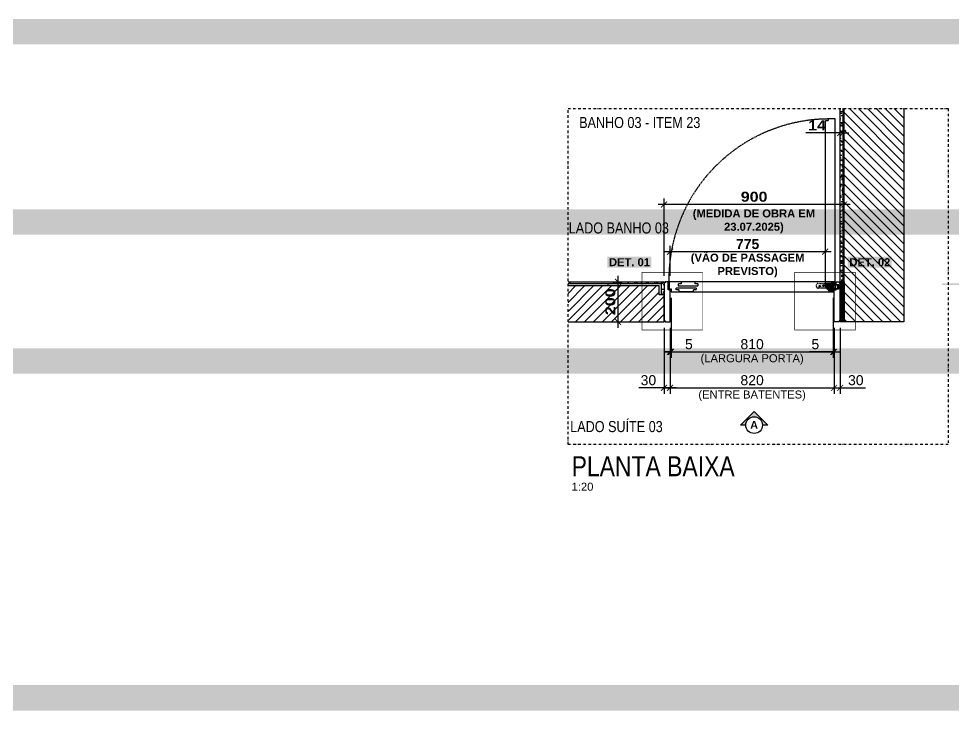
# Model space of a CAD drawing. Header units: millimetres. Extents: x -63251 to 507826, y 5339 to 217512.
# Drawn here: x 63059 to 67729, y 101688 to 105163 of the extents above; entities that cross this region are included whole.
import ezdxf
from ezdxf import colors
from ezdxf.entities.mleader import LeaderData, LeaderLine
from ezdxf.math import Vec2, Vec3

# ---------------------------------------------------------------- set-up
doc = ezdxf.new("R2010")
doc.units = ezdxf.units.MM
doc.header["$PDMODE"] = 3
for name, pattern in [('CONTINU', [0]), ('TRAÇO 1-1', [9.524999999999995, 6.349999999999998, -3.174999999999998]), ('TRAÇO E PONTO 1-1', [25.399999999999995, 12.7, -6.349999999999998, 0, -6.349999999999998])]:
    doc.linetypes.add(name, pattern=pattern)
for name, color, linetype in [('COTAS', 9, 'Continuous'), ('DB 1475.24 - Amanda Rosales e Bruno Haidar - Terreo - Obra$0$ARQ-PISO-01', 8, 'Continuous'), ('DETALHE', 10, 'Continuous'), ('FERRAGEM', 3, 'Continuous'), ('LAYOUT', 4, 'Continuous'), ('MARCENARIA', 4, 'Continuous'), ('MARCENARIA . M', 4, 'Continuous'), ('PAREDE', 94, 'Continuous'), ('PROJEÇÃO', 8, 'Continuous'), ('TEXTO', 105, 'Continuous'), ('TEXTO TRAÇO PONTO', 105, 'TRAÇO E PONTO 1-1')]:
    doc.layers.add(name, color=color, linetype=linetype)
doc.styles.add('1-1', font='arial.ttf', dxfattribs={"height": 0.2})
doc.styles.add('MEDIDA OFICIAL', font='ariblk.ttf')
doc.styles.add('PADRÃO', font='arial.ttf')
doc.styles.add('PADRÃO NEGRITO', font='arialbd.ttf')
doc.styles.add('TITULO', font='swissck.ttf')
doc.dimstyles.new('1-20', dxfattribs={"dimscale": 20, "dimtxt": 2.5, "dimasz": 1.5, "dimexe": 1.5, "dimexo": 1.5, "dimtad": 1, "dimtxsty": 'PADRÃO', "dimblk": 'ARCHTICK', "dimcen": 2.5, "dimdle": 1.5, "dimclrd": 9, "dimclre": 9, "dimclrt": 6, "dimadec": 0, "dimazin": 0, "dimtfac": 1, "dimtmove": 0, "dimatfit": 3, "dimfxl": 1.25, "dimlwd": -1, "dimlwe": -1, "dimarcsym": 0})
doc.dimstyles.new('1-20 VERDE', dxfattribs={"dimscale": 20, "dimtxt": 2.5, "dimasz": 1.5, "dimexe": 1.5, "dimexo": 1.5, "dimtad": 1, "dimtxsty": 'PADRÃO NEGRITO', "dimblk": 'ARCHTICK', "dimcen": 2.5, "dimdle": 1.5, "dimclrd": 9, "dimclre": 9, "dimclrt": 102, "dimadec": 0, "dimazin": 0, "dimtfac": 1, "dimtmove": 0, "dimatfit": 3, "dimfxl": 1.25, "dimlwd": -1, "dimlwe": -1, "dimarcsym": 0})
doc.dimstyles.new('Med. Ofic.1-20', dxfattribs={"dimscale": 20, "dimtxt": 2.5, "dimasz": 1.5, "dimexe": 1.5, "dimexo": 1.5, "dimtad": 1, "dimtxsty": 'MEDIDA OFICIAL', "dimblk": 'ARCHTICK', "dimcen": 2.5, "dimdle": 1.5, "dimclrd": 9, "dimclre": 9, "dimclrt": 10, "dimadec": 0, "dimazin": 0, "dimtfac": 1, "dimtmove": 0, "dimatfit": 3, "dimfxl": 1.25, "dimlwd": -1, "dimlwe": -1, "dimarcsym": 0})

# ---------------------------------------------------------------- blocks, each defined once
blk = doc.blocks.new('_ArchTick')
at = {"color": 0, "linetype": 'ByBlock', "const_width": 0.15}
blk.add_lwpolyline([(-0.5, -0.5), (0.5, 0.5)], dxfattribs=at)
blk = doc.blocks.new('*D968')
at = {"layer": 'COTAS', "color": 9, "ltscale": 0.4, "transparency": 16777216}
for p, q in [((66283.79554929765, 103878.9379098648), (66283.79554929765, 104264.9217421299)), ((67183.79540613435, 103878.9379098648), (67183.79540613435, 104264.9217421299))]:
    blk.add_line(p, q, dxfattribs=at)
at = {"layer": 'COTAS', "color": 9, "linetype": 'Continuous', "ltscale": 0.4, "transparency": 16777216}
blk.add_line((67213.79540613435, 104234.9217421299), (66253.79554929765, 104234.9217421299), dxfattribs=at)
at = {"layer": 'Defpoints', "color": 0, "ltscale": 0.4, "transparency": 16777216}
for p in [(66283.79554929765, 104234.9217421299), (66283.79554929765, 103848.9379098648), (67183.79540613435, 103848.9379098648)]:
    blk.add_point(p, dxfattribs=at)
at = {"layer": 'COTAS', "color": 9, "ltscale": 0.4, "transparency": 16777216, "xscale": 30, "yscale": 30, "zscale": 30, "rotation": 180}
blk.add_blockref('_ArchTick', (66283.79554929765, 104234.9217421299), dxfattribs=at)
at = {"layer": 'COTAS', "color": 9, "ltscale": 0.4, "transparency": 16777216, "xscale": 30, "yscale": 30, "zscale": 30}
blk.add_blockref('_ArchTick', (67183.79540613435, 104234.9217421299), dxfattribs=at)
at = {"layer": 'COTAS', "color": 10, "ltscale": 0.4, "transparency": 16777216, "insert": (66733.79547771599, 104273.2744024301), "char_height": 50, "attachment_point": 5, "style": 'MEDIDA OFICIAL'}
blk.add_mtext('900', dxfattribs=at)
blk = doc.blocks.new('*D969')
at = {"layer": 'COTAS', "color": 9, "ltscale": 0.4, "transparency": 16777216}
for p, q in [((66313.7955314146, 103878.9379098648), (66313.7955314146, 104028.9383737609)), ((67118.7774489477, 103998.9383737609), (66283.7955314146, 103998.9383737609))]:
    blk.add_line(p, q, dxfattribs=at)
at = {"layer": 'Defpoints', "color": 0, "ltscale": 0.4, "transparency": 16777216}
for p in [(66313.7955314146, 103998.9383737609), (67088.7774489477, 103998.9383737609), (66313.7955314146, 103848.9379098648)]:
    blk.add_point(p, dxfattribs=at)
at = {"layer": 'COTAS', "color": 9, "ltscale": 0.4, "transparency": 16777216, "xscale": 30, "yscale": 30, "zscale": 30, "rotation": 180}
blk.add_blockref('_ArchTick', (66313.7955314146, 103998.9383737609), dxfattribs=at)
at = {"layer": 'COTAS', "color": 9, "ltscale": 0.4, "transparency": 16777216, "xscale": 30, "yscale": 30, "zscale": 30}
blk.add_blockref('_ArchTick', (67088.7774489477, 103998.9383737609), dxfattribs=at)
at = {"layer": 'COTAS', "color": 102, "ltscale": 0.4, "transparency": 16777216, "insert": (66701.28649018114, 104036.8647039109), "char_height": 50, "attachment_point": 5, "style": 'PADRÃO NEGRITO'}
blk.add_mtext('775', dxfattribs=at)
blk = doc.blocks.new('*D970')
at = {"layer": 'COTAS', "color": 9, "linetype": 'Continuous', "ltscale": 0.4, "transparency": 16777216}
blk.add_line((66053.79605972205, 103618.937206405), (66053.79605972205, 103878.9378367093), dxfattribs=at)
at = {"layer": 'COTAS', "color": 9, "ltscale": 0.4, "transparency": 16777216}
for p, q in [((66083.79605972164, 103848.9378367093), (66083.79605972205, 103848.9378367093)), ((66083.7960597215, 103648.937206405), (66083.79605972205, 103648.937206405))]:
    blk.add_line(p, q, dxfattribs=at)
at = {"layer": 'Defpoints', "color": 0, "ltscale": 0.4, "transparency": 16777216}
for p in [(66053.79605972164, 103848.9378367093), (66053.79605972205, 103848.9378367093), (66053.7960597215, 103648.937206405)]:
    blk.add_point(p, dxfattribs=at)
at = {"layer": 'COTAS', "color": 9, "ltscale": 0.4, "transparency": 16777216, "xscale": 30, "yscale": 30, "zscale": 30}
for p, rotation in [((66053.79605972205, 103848.9378367093), 90), ((66053.79605972205, 103648.937206405), 270)]:
    blk.add_blockref('_ArchTick', p, dxfattribs=dict(at, rotation=rotation))
at = {"layer": 'COTAS', "color": 10, "ltscale": 0.4, "transparency": 16777216, "insert": (66015.44339942193, 103748.9375215571), "char_height": 50, "attachment_point": 5, "rotation": 90, "style": 'MEDIDA OFICIAL'}
blk.add_mtext('200', dxfattribs=at)
blk = doc.blocks.new('I 02')
at = {"layer": 'TEXTO', "linetype": 'CONTINU'}
h = blk.add_hatch(color=8, dxfattribs=at)
edge = h.paths.add_edge_path()
edge.add_line((-1945.137073687943, 2848.705916436247), (-1951.755593159756, 2855.324435908059))
edge.add_line((-1951.755593159727, 2855.324435908088), (-1951.755593159763, 2852.761916436204))
edge.add_ellipse((-1951.755593159814, 2848.705916436247), major_axis=(2.868025104479564, 2.868025104479564), ratio=0.9999999999968038, start_angle=225.0000000000916, end_angle=405.0000000000916, ccw=False)
edge.add_line((-1951.755593159814, 2844.649916436264), (-1951.755593159814, 2842.08739696447))
edge.add_line((-1951.755593159814, 2842.087396964463), (-1945.137073687965, 2848.705916436276))
for p, q in [((-1951.755593159727, 2855.324435908088), (-1945.137073687856, 2848.705916436217)), ((-1951.755593159727, 2852.761916436199), (-1951.755593159727, 2855.324435908088)), ((-1945.137073687856, 2848.705916436217), (-1951.755593159756, 2842.087396964375)), ((-1951.755593159756, 2842.087396964375), (-1951.755593159727, 2844.649916436264))]:
    blk.add_line(p, q, dxfattribs=at)
blk.add_circle((-1951.755593159727, 2848.705916436217), 4.056, dxfattribs=at)
blk.add_circle((-1951.755593159727, 2848.705916436217), 4.056, dxfattribs=at)
blk = doc.blocks.new('*D945')
at = {"layer": 'COTAS', "color": 9, "linetype": 'Continuous', "ltscale": 0.4, "transparency": 16777216}
for p, q in [((67163.7955314146, 104592.3163453308), (66992.77916033684, 104592.3163453308)), ((67177.79553141462, 104592.3163453308), (67163.7955314146, 104592.3163453308)), ((67177.79553141462, 104592.3163453308), (67207.79553141462, 104592.3163453308))]:
    blk.add_line(p, q, dxfattribs=at)
at = {"layer": 'Defpoints', "color": 0, "ltscale": 0.4, "transparency": 16777216}
for p in [(67163.7955314146, 104592.3163453308), (67163.7955314146, 104592.3163453308), (67177.79553141462, 104592.3163453308)]:
    blk.add_point(p, dxfattribs=at)
at = {"layer": 'COTAS', "color": 9, "ltscale": 0.4, "transparency": 16777216, "xscale": 30, "yscale": 30, "zscale": 30}
blk.add_blockref('_ArchTick', (67163.7955314146, 104592.3163453308), dxfattribs=at)
at = {"layer": 'COTAS', "color": 9, "ltscale": 0.4, "transparency": 16777216, "xscale": 30, "yscale": 30, "zscale": 30, "rotation": 180}
blk.add_blockref('_ArchTick', (67177.79553141462, 104592.3163453308), dxfattribs=at)
at = {"layer": 'COTAS', "color": 10, "ltscale": 0.4, "transparency": 16777216, "insert": (67048.28734587571, 104630.2426754808), "char_height": 50, "attachment_point": 5, "style": 'MEDIDA OFICIAL'}
blk.add_mtext('14', dxfattribs=at)
blk = doc.blocks.new('*D996')
at = {"layer": 'Defpoints', "color": 0, "transparency": 16777216}
for p in [(66318.78824495722, 103798.9169941739), (67128.79258878774, 103798.9380244402), (67128.79258878774, 103498.9370010996)]:
    blk.add_point(p, dxfattribs=at)
at = {"layer": 'PAREDE', "color": 9, "transparency": 16777216}
for p, q in [((66318.78824495722, 103768.9169941739), (66318.78824495722, 103468.9370010996)), ((67128.79258878774, 103768.9380244402), (67128.79258878774, 103468.9370010996)), ((66288.78824495722, 103498.9370010996), (67158.79258878774, 103498.9370010996))]:
    blk.add_line(p, q, dxfattribs=at)
at = {"layer": 'PAREDE', "color": 9, "transparency": 16777216, "xscale": 30, "yscale": 30, "zscale": 30, "rotation": 180}
blk.add_blockref('_ArchTick', (66318.78824495722, 103498.9370010996), dxfattribs=at)
at = {"layer": 'PAREDE', "color": 9, "transparency": 16777216, "xscale": 30, "yscale": 30, "zscale": 30}
blk.add_blockref('_ArchTick', (67128.79258878774, 103498.9370010996), dxfattribs=at)
at = {"layer": 'PAREDE', "color": 6, "transparency": 16777216, "insert": (66723.79041687248, 103536.9656504857), "char_height": 50, "attachment_point": 5, "style": 'PADRÃO'}
blk.add_mtext('810', dxfattribs=at)
blk = doc.blocks.new('*D997')
at = {"layer": 'Defpoints', "color": 0, "transparency": 16777216}
for p in [(67128.79258878774, 103798.9380244402), (67133.79558937594, 103648.9370010996), (67128.79258878774, 103498.9370010996)]:
    blk.add_point(p, dxfattribs=at)
at = {"layer": 'PAREDE', "color": 9, "transparency": 16777216}
for p, q in [((67128.79258878774, 103768.9380244402), (67128.79258878774, 103468.9370010996)), ((67133.79558937594, 103618.9370010996), (67133.79558937594, 103468.9370010996)), ((67128.79258878774, 103498.9370010996), (67010.64115631844, 103498.9370010996)), ((67133.79558937594, 103498.9370010996), (67128.79258878774, 103498.9370010996)), ((67133.79558937594, 103498.9370010996), (67163.79558937594, 103498.9370010996))]:
    blk.add_line(p, q, dxfattribs=at)
at = {"layer": 'PAREDE', "color": 9, "transparency": 16777216, "xscale": 30, "yscale": 30, "zscale": 30}
blk.add_blockref('_ArchTick', (67128.79258878774, 103498.9370010996), dxfattribs=at)
at = {"layer": 'PAREDE', "color": 9, "transparency": 16777216, "xscale": 30, "yscale": 30, "zscale": 30, "rotation": 180}
blk.add_blockref('_ArchTick', (67133.79558937594, 103498.9370010996), dxfattribs=at)
at = {"layer": 'PAREDE', "color": 6, "transparency": 16777216, "insert": (67039.71687255308, 103536.8633312497), "char_height": 50, "attachment_point": 5, "style": 'PADRÃO'}
blk.add_mtext('5', dxfattribs=at)
blk = doc.blocks.new('*D998')
at = {"layer": 'Defpoints', "color": 0, "transparency": 16777216}
for p in [(66318.78824495722, 103798.9169941739), (66313.79677187085, 103648.9370010996), (66318.78824495722, 103498.9370010996)]:
    blk.add_point(p, dxfattribs=at)
at = {"layer": 'PAREDE', "color": 9, "transparency": 16777216}
for p, q in [((66318.78824495722, 103768.9169941739), (66318.78824495722, 103468.9370010996)), ((66313.79677187085, 103618.9370010996), (66313.79677187085, 103468.9370010996)), ((66313.79677187085, 103498.9370010996), (66283.79677187085, 103498.9370010996)), ((66313.79677187085, 103498.9370010996), (66318.78824495722, 103498.9370010996)), ((66318.78824495722, 103498.9370010996), (66436.93967742652, 103498.9370010996))]:
    blk.add_line(p, q, dxfattribs=at)
at = {"layer": 'PAREDE', "color": 9, "transparency": 16777216, "xscale": 30, "yscale": 30, "zscale": 30}
blk.add_blockref('_ArchTick', (66313.79677187085, 103498.9370010996), dxfattribs=at)
at = {"layer": 'PAREDE', "color": 9, "transparency": 16777216, "xscale": 30, "yscale": 30, "zscale": 30, "rotation": 180}
blk.add_blockref('_ArchTick', (66318.78824495722, 103498.9370010996), dxfattribs=at)
at = {"layer": 'PAREDE', "color": 6, "transparency": 16777216, "insert": (66407.86396119188, 103536.8633312497), "char_height": 50, "attachment_point": 5, "style": 'PADRÃO'}
blk.add_mtext('5', dxfattribs=at)
blk = doc.blocks.new('*D999')
at = {"layer": 'Defpoints', "color": 0, "transparency": 16777216}
for p in [(66313.79677187085, 103498.9370010996), (67133.79558937594, 103498.9370010996), (67133.79558937594, 103318.9370010996)]:
    blk.add_point(p, dxfattribs=at)
at = {"layer": 'PAREDE', "color": 9, "transparency": 16777216}
for p, q in [((66313.79677187085, 103468.9370010996), (66313.79677187085, 103288.9370010996)), ((67133.79558937594, 103468.9370010996), (67133.79558937594, 103288.9370010996)), ((66283.79677187085, 103318.9370010996), (67163.79558937594, 103318.9370010996))]:
    blk.add_line(p, q, dxfattribs=at)
at = {"layer": 'PAREDE', "color": 9, "transparency": 16777216, "xscale": 30, "yscale": 30, "zscale": 30, "rotation": 180}
blk.add_blockref('_ArchTick', (66313.79677187085, 103318.9370010996), dxfattribs=at)
at = {"layer": 'PAREDE', "color": 9, "transparency": 16777216, "xscale": 30, "yscale": 30, "zscale": 30}
blk.add_blockref('_ArchTick', (67133.79558937594, 103318.9370010996), dxfattribs=at)
at = {"layer": 'PAREDE', "color": 6, "transparency": 16777216, "insert": (66723.7961806234, 103356.9656504857), "char_height": 50, "attachment_point": 5, "style": 'PADRÃO'}
blk.add_mtext('820', dxfattribs=at)
blk = doc.blocks.new('*D1000')
at = {"layer": 'Defpoints', "color": 0, "transparency": 16777216}
for p in [(67133.79558937594, 103648.9370010996), (67163.79590412688, 103648.9370010996), (67163.79590412688, 103318.9370010996)]:
    blk.add_point(p, dxfattribs=at)
at = {"layer": 'PAREDE', "color": 9, "transparency": 16777216}
for p, q in [((67133.79558937594, 103618.9370010996), (67133.79558937594, 103288.9370010996)), ((67163.79590412688, 103618.9370010996), (67163.79590412688, 103288.9370010996)), ((67103.79558937594, 103318.9370010996), (67163.79590412688, 103318.9370010996)), ((67163.79590412688, 103318.9370010996), (67290.2147308663, 103318.9370010996))]:
    blk.add_line(p, q, dxfattribs=at)
at = {"layer": 'PAREDE', "color": 9, "transparency": 16777216, "xscale": 30, "yscale": 30, "zscale": 30, "rotation": 180}
blk.add_blockref('_ArchTick', (67133.79558937594, 103318.9370010996), dxfattribs=at)
at = {"layer": 'PAREDE', "color": 9, "transparency": 16777216, "xscale": 30, "yscale": 30, "zscale": 30}
blk.add_blockref('_ArchTick', (67163.79590412688, 103318.9370010996), dxfattribs=at)
at = {"layer": 'PAREDE', "color": 6, "transparency": 16777216, "insert": (67242.00531749659, 103356.9827036917), "char_height": 50, "attachment_point": 5, "style": 'PADRÃO'}
blk.add_mtext('30', dxfattribs=at)
blk = doc.blocks.new('*D1001')
at = {"layer": 'Defpoints', "color": 0, "transparency": 16777216}
for p in [(66283.79645711991, 103648.9370010996), (66313.79677187085, 103648.9370010996), (66283.79645711991, 103318.9370010996)]:
    blk.add_point(p, dxfattribs=at)
at = {"layer": 'PAREDE', "color": 9, "transparency": 16777216}
for p, q in [((66283.79645711991, 103618.9370010996), (66283.79645711991, 103288.9370010996)), ((66313.79677187085, 103618.9370010996), (66313.79677187085, 103288.9370010996)), ((66283.79645711991, 103318.9370010996), (66157.37763038049, 103318.9370010996)), ((66343.79677187085, 103318.9370010996), (66283.79645711991, 103318.9370010996))]:
    blk.add_line(p, q, dxfattribs=at)
at = {"layer": 'PAREDE', "color": 9, "transparency": 16777216, "xscale": 30, "yscale": 30, "zscale": 30, "rotation": 180}
blk.add_blockref('_ArchTick', (66283.79645711991, 103318.9370010996), dxfattribs=at)
at = {"layer": 'PAREDE', "color": 9, "transparency": 16777216, "xscale": 30, "yscale": 30, "zscale": 30}
blk.add_blockref('_ArchTick', (66313.79677187085, 103318.9370010996), dxfattribs=at)
at = {"layer": 'PAREDE', "color": 6, "transparency": 16777216, "insert": (66205.5870437502, 103356.9827036917), "char_height": 50, "attachment_point": 5, "style": 'PADRÃO'}
blk.add_mtext('30', dxfattribs=at)

msp = doc.modelspace()

# ---------------------------------------------------------------- hatches: boundary and pattern name
at = {"transparency": 33554636}
h = msp.add_hatch(dxfattribs=at)
h.set_pattern_fill('DOTS', color=254, scale=0.5, angle=-1.272221872585407e-14)
h.set_pattern_definition([(360, (33234.09014186021, 88805.17882217743), (0.3968750000000002, 0.7937499999999998), [0, -0.79375])])
edge = h.paths.add_edge_path()
edge.add_arc((67062.29881031337, 103825.9168234169), 4.000306503922528, -360, 0)
h = msp.add_hatch(dxfattribs=at)
h.set_pattern_fill('DOTS', color=254, scale=0.5, angle=-1.272221872585407e-14)
h.set_pattern_definition([(360, (33252.09061333714, 88808.18062542207), (0.3968750000000002, 0.7937499999999998), [0, -0.79375])])
edge = h.paths.add_edge_path()
edge.add_arc((67080.2992817903, 103828.9186266615), 3.999412936503824, -360, 0)
h = msp.add_hatch(dxfattribs=at)
h.set_pattern_fill('DOTS', color=254, scale=0.5, angle=-1.272221872585407e-14)
h.set_pattern_definition([(360, (33269.09060834537, 88811.18356423106), (0.3968750000000002, 0.7937499999999998), [0, -0.79375])])
edge = h.paths.add_edge_path()
edge.add_arc((67097.29927679853, 103831.9215654705), 3.997447665273352, -360, 0)
h = msp.add_hatch(dxfattribs=at)
h.set_pattern_fill('DOTS', color=254, scale=0.5, angle=-1.272221872585407e-14)
h.set_pattern_definition([(360, (33302.08702252761, 88819.68145778376), (0.3968750000000002, 0.7937499999999998), [0, -0.79375])])
edge = h.paths.add_edge_path()
edge.add_arc((67130.29569098065, 103840.4194590233), 3.500000067462679, -360, 0)
at = {"layer": 'DB 1475.24 - Amanda Rosales e Bruno Haidar - Terreo - Obra$0$ARQ-PISO-01'}
h = msp.add_hatch(dxfattribs=at)
h.set_pattern_fill('ANSI31', color=256, scale=10, angle=450)
h.set_pattern_definition([(135, (179755.5488355719, 48025.41314179808), (-22.45064030267289, -22.45064030267288), [])])
h.paths.add_polyline_path([(67183.79540613435, 104713.936535133), (67183.79540613435, 103648.9370010996), (67481.79540613435, 103648.9370010996), (67481.79540613435, 104713.936535133)])
h = msp.add_hatch(dxfattribs=at)
h.set_pattern_fill('ANSI31', color=256, scale=10, angle=360)
h.set_pattern_definition([(45, (11580.27133267606, -8624.816223032438), (-22.45064030267288, 22.45064030267289), [])])
h.paths.add_polyline_path([(65803.79605972156, 103828.937206405), (66258.79605972156, 103828.937206405), (66258.79605972156, 103783.937206405), (66283.79553729712, 103783.9372082875), (66283.79553729712, 103648.9372082875), (65803.79605972156, 103648.937206405)])
at = {"layer": 'MARCENARIA . M'}
h = msp.add_hatch(dxfattribs=at)
h.set_pattern_fill('AR-SAND', color=10, scale=0.5)
h.set_pattern_definition([(37.50000000000001, (1396.412054178305, -8197.293454715109), (-0.8000156479920228, 24.47066186646712), [0, -19.304, 0, -21.59, 0, -20.6375]), (7.499999999999999, (1396.412054178305, -8197.293454715109), (22.47616415690013, 35.84125502841771), [0, -10.414, 0, -17.399, 0, -6.6675]), (327.5, (1380.791054178306, -8197.293454715109), (39.5496185120729, 0.0718592339272881), [0, -6.35, 0, -22.86, 0, -29.845]), (317.5, (1380.791054178306, -8197.293454715109), (38.17782262361486, 11.14646616286081), [0, -3.175, 0, -14.986, 0, -17.145])])
h.paths.add_polyline_path([(67176.79553141455, 104713.936535133), (67163.7955314146, 104713.936535133), (67163.7955314146, 103848.9379098648), (67176.79553141462, 103848.9379098648)])
h = msp.add_hatch(dxfattribs=at)
h.set_pattern_fill('AR-SAND', color=10, scale=0.5)
h.set_pattern_definition([(37.50000000000001, (511.4119806197996, -8197.293223987741), (-0.8000156479920228, 24.47066186646712), [0, -19.304, 0, -21.59, 0, -20.6375]), (7.499999999999999, (511.4119806197996, -8197.293223987741), (22.47616415690013, 35.84125502841771), [0, -10.414, 0, -17.399, 0, -6.6675]), (327.5, (495.7909806198004, -8197.293223987741), (39.5496185120729, 0.0718592339272881), [0, -6.35, 0, -22.86, 0, -29.845]), (317.5, (495.7909806198004, -8197.293223987741), (38.17782262361486, 11.14646616286081), [0, -3.175, 0, -14.986, 0, -17.145])])
h.paths.add_polyline_path([(66283.79545785609, 103848.9378367092), (65803.79605972156, 103848.9378367092), (65803.79605972156, 103838.9375215571), (66271.29545785609, 103838.9375215571)])
h = msp.add_hatch(dxfattribs=at)
h.set_pattern_fill('AR-SAND', color=10, scale=0.5)
h.set_pattern_definition([(37.50000000000001, (491.4119806197996, -8197.293223987741), (-0.8000156479920228, 24.47066186646712), [0, -19.304, 0, -21.59, 0, -20.6375]), (7.499999999999999, (491.4119806197996, -8197.293223987741), (22.47616415690013, 35.84125502841771), [0, -10.414, 0, -17.399, 0, -6.6675]), (327.5, (475.7909806198004, -8197.293223987741), (39.5496185120729, 0.0718592339272881), [0, -6.35, 0, -22.86, 0, -29.845]), (317.5, (475.7909806198004, -8197.293223987741), (38.17782262361486, 11.14646616286081), [0, -3.175, 0, -14.986, 0, -17.145])])
h.paths.add_polyline_path([(66283.79545785609, 103848.9378367092), (66271.29545785609, 103838.9375215571), (66271.29545785609, 103783.9371039453), (66283.79545785609, 103783.9373446991)])
h = msp.add_hatch(dxfattribs=at)
h.set_pattern_fill('DOTS', color=10, scale=3.672565768351333, angle=25.49929663182284)
h.set_pattern_definition([(25.49929663182278, (47183.59827648167, 74603.5993448172), (0.1212405336417206, 6.517232075361185), [0, -5.830198157257722])])
h.paths.add_polyline_path([(67128.80007953805, 103798.9170502638), (67130.31596818884, 103840.419510383), (67088.81361665801, 103841.9383690874, 0.4142345229652519)])
h = msp.add_hatch(dxfattribs=at)
h.set_pattern_fill('ANSI37', color=8, scale=1.5)
h.set_pattern_definition([(45, (483.9090947524965, -8197.293223987741), (-3.367596045400933, 3.367596045400933), []), (135, (483.9090947524965, -8197.293223987741), (-3.367596045400933, -3.367596045400932), [])])
h.paths.add_polyline_path([(67163.79340380059, 103648.9370010996), (67183.79540613435, 103648.9370010996), (67183.79540613435, 103848.9380252285), (67163.79340380059, 103848.9377945011)])

# ---------------------------------------------------------------- linework, layer by layer
at = {"layer": 'DETALHE', "linetype": 'TRAÇO 1-1', "ltscale": 0.4, "const_width": 3}
for points in [[(66475.8310599046, 103608.3967256729), (66475.8310599046, 103896.1435181203), (66173.60331981588, 103896.1435181201), (66173.60331981588, 103608.3967256727)], [(67239.14031330944, 103608.3967256729), (67239.14031330944, 103896.1435181203), (66936.91257322073, 103896.1435181201), (66936.91257322073, 103608.3967256727)]]:
    msp.add_lwpolyline(points, close=True, dxfattribs=at)
at = {"layer": 'FERRAGEM', "color": 102, "linetype": 'TRAÇO 1-1', "ltscale": 0.1}
for points in [[(67121.7955989165, 103845.9194761408), (67138.79559460588, 103845.9194761408), (67138.79559460588, 103816.9194718302), (67053.79559460588, 103816.9194718302, -0.414213562373095), (67045.79559460588, 103824.9194718302), (67045.79559460588, 103832.9194718302, -0.4142135623730969), (67053.79559460588, 103840.9194718302), (67116.79559460588, 103840.9194718302, -0.4142135623731218)], [(67130.29570262405, 103815.4194762108), (67150.79570262405, 103815.4194762108), (67150.79570262405, 103832.4194762108), (67138.79570262405, 103832.4194762108), (67138.79570262405, 103840.4194762108, 0.9999999999999999), (67121.79570262405, 103840.4194762108), (67121.79570262405, 103823.9194762108, 0.414213562373095)]]:
    msp.add_lwpolyline(points, format="xyb", close=True, dxfattribs=at)
msp.add_lwpolyline([(67150.79570262405, 103813.9194762108), (67157.79570262405, 103813.9194762108), (67157.79570262405, 103833.9194762108), (67150.79570262405, 103833.9194762108)], close=True, dxfattribs=at)
for centre, radius in [((67062.29823100465, 103825.9174030091), 3.999726869755961), ((67062.29911701058, 103825.917201843), 2.250368289408312), ((67080.29851956703, 103828.9183128216), 3.999726869754398), ((67080.29940556959, 103828.9182094836), 2.250368289408312), ((67097.29959075784, 103831.9192862537), 3.999726869757812), ((67097.30052224747, 103831.91806136), 2.249533313915948), ((67130.29569104817, 103840.4194590233), 3.5), ((67130.29569104817, 103840.4194590233), 2.5), ((67130.29569104817, 103840.4194590233), 1.5)]:
    msp.add_circle(centre, radius, dxfattribs=at)
at = {"layer": 'LAYOUT', "color": 10, "linetype": 'TRAÇO 1-1', "ltscale": 0.5}
for points in [[(67057.09893460784, 103825.9174409715), (67067.49905198967, 103825.9177970703)], [(67062.29929511016, 103820.7156757288), (67062.298938978, 103831.116771393)], [(67075.09922316685, 103828.9184486121), (67085.49934054867, 103828.9188047109)], [(67080.29897081622, 103823.7171005305), (67080.29861468406, 103834.1181961947)], [(67092.09970741699, 103831.9184437374), (67102.50178136307, 103831.9187999032)], [(67097.29945503283, 103826.2030023077), (67097.29909890066, 103836.6040979717)], [(67125.07716203164, 103840.4192803414), (67135.47727941346, 103840.4196364402)], [(67125.93812616557, 103840.4193098207), (67134.64972858169, 103840.4196081049)], [(67130.27690968101, 103835.2179322598), (67130.27655354884, 103845.619027924)]]:
    msp.add_lwpolyline(points, dxfattribs=at)
at = {"layer": 'MARCENARIA'}
for points in [[(66283.7955314146, 103843.9379098648), (66283.7955314146, 103653.9371283405), (66288.79553141494, 103653.9371283405), (66288.79553141494, 103648.9371727988), (66313.7955314146, 103648.9371727988), (66313.79727859094, 103808.9374964654), (66303.79727859094, 103808.9374964654), (66303.7955314146, 103848.9379098648), (66288.79553141494, 103848.9379098648), (66288.79553141494, 103843.9379098648), (66283.7955314146, 103843.9379098648)], [(66308.79699812518, 103848.9379098648), (66308.79797034521, 103813.9374964846), (66318.79685547891, 103813.9377742275), (66318.79727213277, 103798.9380244402), (67128.77674945802, 103798.9373909387), (67128.77674945802, 103813.9377742275), (67138.77751325635, 103813.9377742275), (67138.77751325635, 103848.9376294116), (66308.79699812518, 103848.9379098648)], [(67163.7955314146, 103843.938081564), (67163.7955314146, 103653.9370808086), (67158.7955314146, 103653.9370808086), (67158.79550075365, 103648.9370808088), (67133.79432950591, 103648.9371727988), (67133.79462998305, 103808.9374964654), (67143.79510948263, 103808.9374964654), (67143.79510948258, 103813.9194762108), (67157.79570262402, 103813.9194762108), (67157.79570262405, 103833.9194762108), (67143.79553141462, 103833.9194762108), (67143.79672885462, 103848.9380815639), (67158.7955314146, 103848.938081564), (67158.7955314146, 103843.938081564), (67163.7955314146, 103843.938081564)]]:
    msp.add_lwpolyline(points, dxfattribs=at)
at = {"layer": 'MARCENARIA . M', "color": 10}
msp.add_lwpolyline([(67128.79995019033, 103798.9135089409), (67130.31596818884, 103840.419510383), (67088.81361665801, 103841.9383690874, 0.414245366096158), (67128.80161596328, 103798.9169941738)], format="xyb", dxfattribs=at)
at = {"layer": 'PAREDE', "color": 10, "linetype": 'ByBlock'}
for points in [[(67177.79553141455, 104713.936535133), (67177.79553141462, 103848.9379098648), (67163.7955314146, 103848.9379098648), (67163.7955314146, 104713.936535133)], [(65803.79605972156, 103848.9378367092), (66283.79545785609, 103848.9378367092), (66271.29545785609, 103838.9375215571), (65803.79605972156, 103838.9375215571)]]:
    msp.add_lwpolyline(points, dxfattribs=at)
at = {"layer": 'PAREDE'}
for points in [[(67481.79540613435, 104713.936535133), (67481.79540613435, 103648.9370010996), (67183.79540613435, 103648.9370010996), (67183.79540613435, 104713.936535133)], [(65803.79605972156, 103648.937206405), (66283.79605972156, 103648.937206405), (66283.79605972156, 103783.937206405), (66258.79605972156, 103783.937206405), (66258.79605972156, 103828.937206405), (65803.79605972156, 103828.937206405)]]:
    msp.add_lwpolyline(points, dxfattribs=at)
at = {"layer": 'PAREDE', "color": 10, "linetype": 'ByBlock'}
msp.add_lwpolyline([(66271.29545785609, 103838.9375215571), (66283.79545785609, 103848.9378367092), (66283.79545785609, 103783.9373446991), (66271.29545785609, 103783.9373446991)], close=True, dxfattribs=at)
at = {"layer": 'PAREDE', "color": 8, "linetype": 'ByBlock'}
msp.add_lwpolyline([(67163.79340380059, 103848.9379098648), (67183.79540613435, 103848.9379098648), (67183.79540613435, 103648.9370010996), (67163.79340380059, 103648.9370010996)], close=True, dxfattribs=at)
at = {"layer": 'PROJEÇÃO', "color": 21, "linetype": 'TRAÇO 1-1', "ltscale": 0.5}
msp.add_lwpolyline([(67138.8136185725, 104661.9181519462), (67103.81320519287, 104661.9171576578), (67103.81348924024, 104651.9182725243), (67088.81373945324, 104651.9178464128), (67088.81361665801, 103841.9383690874), (67103.81399994678, 103841.9383785454), (67103.81400625243, 103831.937614747), (67138.8138614365, 103831.937636815), (67138.8136185725, 104661.9181519462)], dxfattribs=at)
for points in [[(66438.69205274552, 103848.9379098648), (66368.69205274552, 103848.9379098648), (66368.69205274552, 103838.9379098648), (66353.69205274552, 103838.9379098648), (66353.69205274552, 103828.9379098648), (66453.69205274552, 103828.9379098648), (66453.69205274552, 103838.9379098648), (66438.69205274552, 103838.9379098648)], [(66428.69205274552, 103798.9379098648), (66358.69205274552, 103798.9379098648), (66358.69205274552, 103808.9379098648), (66343.69205274552, 103808.9379098648), (66343.69205274552, 103818.9379098648), (66443.69205274552, 103818.9379098648), (66443.69205274552, 103808.9379098648), (66428.69205274552, 103808.9379098648)]]:
    msp.add_lwpolyline(points, close=True, dxfattribs=at)
msp.add_arc((67108.84204261072, 103861.011872165), 800.9530076412809, 89.72118981734224, 182.7273511368932, dxfattribs=at)

# ---------------------------------------------------------------- block references
at = {"layer": 'TEXTO', "xscale": 10.3125, "yscale": 10.3125, "zscale": 10.3125, "rotation": 89.99999999999999}
msp.add_blockref('I 02', (96111.07574641466, 123260.3639592702), dxfattribs=at)

# ---------------------------------------------------------------- texts
at = {"layer": 'COTAS', "color": 6, "char_height": 40, "attachment_point": 2, "style": 'PADRÃO'}
for s, insert, width in [('{\\fArial|b1|i0|c0|p34;\\C10;(MEDIDA DE OBRA EM 23.07.2025)}', (66732.79607242403, 104210.3017018718), 776.2821940129415), ('(LARGURA PORTA)', (66723.7961806234, 103486.845131527), 1347.999999996608), ('(ENTRE BATENTES)', (66723.7961806234, 103305.7694539914), 1347.999999996608)]:
    msp.add_mtext(s, dxfattribs=dict(at, insert=insert, width=width))
at = {"layer": 'COTAS', "color": 102, "insert": (66701.28649018114, 103989.2983041077), "char_height": 40, "width": 614.8021428304401, "attachment_point": 2, "style": 'PADRÃO NEGRITO'}
msp.add_mtext('(VÃO DE PASSAGEM PREVISTO)', dxfattribs=at)
at = {"layer": 'DETALHE', "color": 105, "char_height": 40, "width": 203.4144438362202, "attachment_point": 1, "style": 'PADRÃO', "bg_fill": 1, "box_fill_scale": 1.2, "bg_fill_color": 50, "bg_fill_transparency": 0}
for s, insert in [('{\\fArial|b1|i0|c0|p34;DET. 01}', (66008.58011798764, 103966.6137992252)), ('{\\fArial|b1|i0|c0|p34;DET. 02}', (67209.71663114981, 103966.6137992252))]:
    msp.add_mtext(s, dxfattribs=dict(at, insert=insert))
at = {"layer": 'TEXTO', "color": 1, "attachment_point": 7, "style": 'TITULO'}
for s, insert, char_height, width in [('\\pxqc;BANHO 03 - ITEM 23', (65814.6525193826, 104616.0509619536), 55, 695.1615781581568), ('\\pxqc;LADO BANHO 03', (65710.08957943006, 104089.423732656), 55, 695.1615781581568), ('\\pxqc;LADO SUÍTE 03', (65698.38483576162, 103097.2888344599), 55, 695.1615781581568), ('PLANTA BAIXA', (65821.88123927254, 102877.2469620521), 100, 2912.740309888315)]:
    msp.add_mtext(s, dxfattribs=dict(at, insert=insert, char_height=char_height, width=width))
at = {"layer": 'TEXTO', "color": 1, "linetype": 'Continuous', "insert": (66733.80242338048, 103133.9114816607), "char_height": 39.16799999999999, "width": 105.6112522431806, "attachment_point": 5, "style": 'PADRÃO'}
msp.add_mtext('{\\fArial|b1|i0|c0|p34;A}', dxfattribs=at)
at = {"layer": 'TEXTO', "insert": (65821.88123927254, 102845.2469620521), "char_height": 40, "width": 479.9999999997527, "attachment_point": 1, "style": 'PADRÃO'}
msp.add_mtext('1:20', dxfattribs=at)

# ---------------------------------------------------------------- dimensions: what is measured, and where the dimension line sits
at = {"layer": 'COTAS', "color": 7, "ltscale": 0.4, "true_color": 0xededed}
dim = msp.add_linear_dim(base=(67163.7955314146, 104592.3163453308), p1=(67177.79553141462, 104592.3163453308), p2=(67163.7955314146, 104592.3163453308), dimstyle='Med. Ofic.1-20', dxfattribs=at)
dim.commit()
dim.dimension.update_dxf_attribs({"geometry": '*D945', "text_midpoint": (67048.28734587571, 104630.2426754808)})
for base, p1, p2, angle, picture, middle in [((66283.79554929765, 104234.9217421299), (67183.79540613435, 103848.9379098648), (66283.79554929765, 103848.9379098648), 180, '*D968', (66733.79547771599, 104273.2744024301)), ((66053.79605972205, 103848.9378367093), (66053.79605972147, 103648.937206405), (66053.79605972162, 103848.9378367092), 90, '*D970', (66015.44339942193, 103748.9375215571))]:
    dim = msp.add_linear_dim(base=base, p1=p1, p2=p2, angle=angle, dimstyle='Med. Ofic.1-20', dxfattribs=at)
    dim.commit()
    dim.dimension.update_dxf_attribs({"geometry": picture, "text_midpoint": middle})
at = {"layer": 'COTAS', "ltscale": 0.4}
dim = msp.add_linear_dim(base=(66313.7955314146, 103998.9383737609), p1=(67088.7774489477, 103998.9383737609), p2=(66313.7955314146, 103848.9379098648), angle=180, dimstyle='1-20 VERDE', override={"dimdec": 0}, dxfattribs=at)
dim.commit()
dim.dimension.update_dxf_attribs({"geometry": '*D969', "text_midpoint": (66701.28649018114, 104036.8647039109)})
at = {"layer": 'PAREDE', "color": 6}
for base, p1, p2, picture, middle in [((66318.78824495722, 103498.9370010996), (66313.79677187085, 103648.9370010996), (66318.78824495722, 103798.9169941739), '*D998', (66407.86396119188, 103536.8633312497)), ((67128.79258878774, 103498.9370010996), (66318.78824495722, 103798.9169941739), (67128.79258878774, 103798.9380244402), '*D996', (66723.79041687248, 103536.9656504857)), ((67128.79258878774, 103498.9370010996), (67133.79558937594, 103648.9370010996), (67128.79258878774, 103798.9380244402), '*D997', (67039.71687255308, 103536.8633312497))]:
    dim = msp.add_linear_dim(base=base, p1=p1, p2=p2, dimstyle='1-20', override={"dimdec": 0}, dxfattribs=at)
    dim.commit()
    dim.dimension.update_dxf_attribs({"geometry": picture, "text_midpoint": middle})
dim = msp.add_linear_dim(base=(66283.79645711991, 103318.9370010996), p1=(66313.79677187085, 103648.9370010996), p2=(66283.79645711991, 103648.9370010996), angle=180, dimstyle='1-20', dxfattribs=at)
dim.commit()
dim.dimension.update_dxf_attribs({"geometry": '*D1001', "text_midpoint": (66205.5870437502, 103356.9827036917)})
for base, p1, p2, picture, middle in [((67163.79590412688, 103318.9370010996), (67133.79558937594, 103648.9370010996), (67163.79590412688, 103648.9370010996), '*D1000', (67242.00531749659, 103356.9827036917)), ((67133.79558937594, 103318.9370010996), (66313.79677187085, 103498.9370010996), (67133.79558937594, 103498.9370010996), '*D999', (66723.7961806234, 103356.9656504857))]:
    dim = msp.add_linear_dim(base=base, p1=p1, p2=p2, dimstyle='1-20', dxfattribs=at)
    dim.commit()
    dim.dimension.update_dxf_attribs({"geometry": picture, "text_midpoint": middle})

# ---------------------------------------------------------------- leaders
at = {"layer": 'COTAS'}
ml = msp.add_multileader_mtext('Standard', dxfattribs=at)
ml.set_content('{\\fArial|b1|i0|c0|p34;\\C10;ATENÇÃO PARKET!\\P}PAINÉIS RIPADOS EM {\\fArial|b1|i0|c0|p34;CABREUVA BRANCA PREMIUM 18*5+5*900 À 2200mm}', color=105, style='1-1')
ml.set_leader_properties(color=256, linetype='ByLayer', lineweight=-1)
ml.build(insert=Vec2(0, 0))
ml.multileader.update_dxf_attribs({"text_left_attachment_type": 2, "text_right_attachment_type": 2, "dogleg_length": 0.36, "arrow_head_size": 15, "scale": 200})
ctx = ml.context
ctx.base_point, ctx.scale, ctx.char_height, ctx.arrow_head_size, ctx.landing_gap_size, ctx.plane_origin, ctx.plane_x_axis, ctx.plane_y_axis = Vec3(153743.1025487747, 105015.5881303967), 200, 40, 15, 10, Vec3(154452.7129680305, 104756.0353324651), Vec3(1, -4.898587196589413e-16), Vec3(4.898587196589413e-16, 1)
ctx.left_attachment, ctx.right_attachment, ctx.text_align_type = 2, 2, 2
notes = []
notes.append((ctx, [(0, (1, 1, 0), (154754.5120392419, 105015.5881303967), (-1, 4.898587196589419e-16), 144.2880716405343, [(0, [(155842.3016420364, 105015.5881303967)], 0, [])])]))
ctx.mtext.insert, ctx.mtext.text_direction, ctx.mtext.rotation, ctx.mtext.width, ctx.mtext.alignment, ctx.mtext.flow_direction = Vec3(154600.2239676014, 105151.1406542712), Vec3(1, -4.898587196589413e-16), 6.283185307179585, 858.6666249980398, 3, 5
ctx.mtext.has_bg_fill, ctx.mtext.bg_color, ctx.mtext.bg_scale_factor, ctx.mtext.bg_transparency, ctx.mtext.use_window_bg_color = 1, -1023410095, 1.25, 0, 0
at = {"layer": 'COTAS', "ltscale": 0.4}
ml = msp.add_multileader_mtext('Standard', dxfattribs=at)
ml.set_content('{\\fArial|b1|i0|c0|p34;GAXETA COM COR CARVALHO EUROPEU}', color=105, style='1-1')
ml.set_leader_properties(color=256, linetype='ByLayer', lineweight=-1)
ml.build(insert=Vec2(0, 0))
ml.multileader.update_dxf_attribs({"text_left_attachment_type": 2, "text_right_attachment_type": 2, "dogleg_length": 0.36, "arrow_head_size": 2, "scale": 20})
ctx = ml.context
ctx.base_point, ctx.scale, ctx.arrow_head_size, ctx.landing_gap_size, ctx.plane_origin = Vec3(68059.09756785198, 103827.1914833407), 20, 2, 4, Vec3(67977.34124800964, 103764.8400247195)
ctx.left_attachment, ctx.right_attachment, ctx.text_align_type = 2, 2, 1
notes.append((ctx, [(1, (1, 1, 0), (68111.5090276064, 103827.1914833407), (-1, 0), 7.199999999999999, [(1, [(68111.47789510808, 103857.2868536872)], 0, [])])]))
ctx.mtext.insert, ctx.mtext.width, ctx.mtext.alignment, ctx.mtext.flow_direction = Vec3(68081.7032977292, 103839.3620154008), 40.75416338388459, 2, 5
ctx.mtext.has_bg_fill, ctx.mtext.bg_color, ctx.mtext.bg_scale_factor, ctx.mtext.bg_transparency, ctx.mtext.use_window_bg_color = 1, -1023563609, 1.5, 0, 0
ml = msp.add_multileader_mtext('Standard', dxfattribs=at)
ml.set_content('\\pxt3;{\\C10;FECHADURA PADRÃO PARKET (TRANQUETA GOTINHA)}', color=105, style='1-1')
ml.set_leader_properties(color=256, linetype='ByLayer', lineweight=-1)
ml.build(insert=Vec2(0, 0))
ml.multileader.update_dxf_attribs({"text_left_attachment_type": 2, "text_right_attachment_type": 2, "dogleg_length": 0.36, "arrow_head_size": 2, "scale": 20})
ctx = ml.context
ctx.base_point, ctx.scale, ctx.arrow_head_size, ctx.landing_gap_size, ctx.plane_origin = Vec3(68820.11052752472, 103717.4095000142), 20, 2, 4, Vec3(68919.03626057132, 103735.7481400459)
ctx.left_attachment, ctx.right_attachment, ctx.text_align_type = 2, 2, 2
notes.append((ctx, [(0, (1, 1, 0), (68895.11953161749, 103717.4095000142), (-1, 0), 7.199999999999999, [(0, [(68895.11953161749, 103694.604832022)], 0, [])])]))
ctx.mtext.insert, ctx.mtext.width, ctx.mtext.alignment, ctx.mtext.flow_direction = Vec3(68883.91953161749, 103727.173028891), 65.78421232994879, 3, 5
at = {"layer": 'COTAS'}
ml = msp.add_multileader_mtext('Standard', dxfattribs=at)
ml.set_content('{\\fArial|b1|i0|c0|p34;\\C10;ATENÇÃO PARKET!\\P}PAINÉIS E PORTA RIPADOS EM {\\fArial|b1|i0|c0|p34;CABREUVA BRANCA PREMIUM 18*5+5*900 À 2200mm}', color=105, style='1-1')
ml.set_leader_properties(color=256, linetype='ByLayer', lineweight=-1)
ml.build(insert=Vec2(0, 0))
ml.multileader.update_dxf_attribs({"text_left_attachment_type": 2, "text_right_attachment_type": 2, "dogleg_length": 0.36, "arrow_head_size": 15, "scale": 200})
ctx = ml.context
ctx.base_point, ctx.scale, ctx.char_height, ctx.arrow_head_size, ctx.landing_gap_size, ctx.plane_origin, ctx.plane_x_axis, ctx.plane_y_axis = Vec3(153743.1025487747, 101688.3808238122), 200, 40, 15, 10, Vec3(154452.7129680305, 99661.82773153308), Vec3(1, -4.898587196589413e-16), Vec3(4.898587196589413e-16, 1)
ctx.left_attachment, ctx.right_attachment, ctx.text_align_type = 2, 2, 2
notes.append((ctx, [(0, (1, 1, 0), (154754.512039242, 101688.3808238122), (-1, 4.898587196589419e-16), 144.2880716405343, [(1, [(155842.3016420365, 101688.3808238122), (155803.3011646131, 102274.1886350239)], 0, [])])]))
ctx.mtext.insert, ctx.mtext.text_direction, ctx.mtext.rotation, ctx.mtext.width, ctx.mtext.alignment, ctx.mtext.flow_direction = Vec3(154600.2239676015, 101823.9333476867), Vec3(1, -4.898587196589413e-16), 6.283185307179585, 858.6666249980398, 3, 5
ctx.mtext.has_bg_fill, ctx.mtext.bg_color, ctx.mtext.bg_scale_factor, ctx.mtext.bg_transparency, ctx.mtext.use_window_bg_color = 1, -1023410095, 1.25, 0, 0
for ctx, leaders in notes:
    for number, flags, end, landing, length, lines in leaders:
        leader = LeaderData()
        leader.index, (leader.has_last_leader_line, leader.has_dogleg_vector, leader.attachment_direction) = number, flags
        leader.last_leader_point, leader.dogleg_vector, leader.dogleg_length = Vec3(end), Vec3(landing), length
        for number, points, colour, breaks in lines:
            line = LeaderLine()
            line.index, line.vertices, line.color, line.breaks = number, Vec3.list(points), colors.encode_raw_color(colour), breaks
            leader.lines.append(line)
        ctx.leaders.append(leader)

# ---------------------------------------------------------------- next in the draw order: linework, layer by layer
at = {"layer": 'TEXTO TRAÇO PONTO'}
msp.add_lwpolyline([(65803.79605972156, 104713.936535133), (67703.79519197758, 104713.936535133), (67703.79519197758, 103036.0286707734), (65803.79605972156, 103036.0286707734)], close=True, dxfattribs=at)

# ---------------------------------------------------------------- next in the draw order: leaders
at = {"layer": 'COTAS'}
ml = msp.add_multileader_mtext('Standard', dxfattribs=at)
ml.set_content('{\\fArial|b1|i0|c0|p34;\\C10;ATENÇÃO PARKET!\\P}REVESTIMENTO DE ELEVADOR EM {\\fArial|b1|i0|c0|p34;CABREUVA BRANCA PREMIUM }', color=105, style='1-1')
ml.set_leader_properties(color=256, linetype='ByLayer', lineweight=-1)
ml.build(insert=Vec2(0, 0))
ml.multileader.update_dxf_attribs({"text_left_attachment_type": 2, "text_right_attachment_type": 2, "dogleg_length": 0.36, "arrow_head_size": 15, "scale": 200})
ctx = ml.context
ctx.base_point, ctx.scale, ctx.char_height, ctx.arrow_head_size, ctx.landing_gap_size, ctx.plane_origin, ctx.plane_x_axis, ctx.plane_y_axis = Vec3(153741.4381558688, 104075.429236808), 200, 40, 15, 10, Vec3(154452.7129680305, 102048.8761445288), Vec3(1, -4.898587196589413e-16), Vec3(4.898587196589413e-16, 1)
ctx.left_attachment, ctx.right_attachment, ctx.text_align_type = 2, 2, 2
notes = []
notes.append((ctx, [(0, (1, 1, 0), (154754.512039242, 104075.429236808), (-1, 4.898587196589419e-16), 144.2880716405343, [(0, [(155553.3011648265, 104075.429236808)], 0, [])])]))
ctx.mtext.insert, ctx.mtext.text_direction, ctx.mtext.rotation, ctx.mtext.width, ctx.mtext.alignment, ctx.mtext.flow_direction = Vec3(154600.2239676015, 104201.0499735065), Vec3(1, -4.898587196589413e-16), 6.283185307179585, 858.6666249980398, 3, 5
ctx.mtext.has_bg_fill, ctx.mtext.bg_color, ctx.mtext.bg_scale_factor, ctx.mtext.bg_transparency, ctx.mtext.use_window_bg_color = 1, -1023410095, 1.25, 0, 0
ml = msp.add_multileader_mtext('Standard', dxfattribs=at)
ml.set_content('{\\fArial|b1|i0|c0|p34;\\C10;ATENÇÃO PARKET!\\P}RODATETO COM LINHA DE SOMBRA DE 20 mm NO ENCONTRO COM O FORRO', color=105, style='1-1')
ml.set_leader_properties(color=256, linetype='ByLayer', lineweight=-1)
ml.build(insert=Vec2(0, 0))
ml.multileader.update_dxf_attribs({"text_left_attachment_type": 2, "text_right_attachment_type": 2, "dogleg_length": 0.36, "arrow_head_size": 15, "scale": 200})
ctx = ml.context
ctx.base_point, ctx.scale, ctx.char_height, ctx.arrow_head_size, ctx.landing_gap_size, ctx.plane_origin, ctx.plane_x_axis, ctx.plane_y_axis = Vec3(180960.9218524671, 103379.7282184769), 200, 40, 15, 10, Vec3(181558.4176741785, 102996.8983843677), Vec3(1, -4.898587196589413e-16), Vec3(4.898587196589413e-16, 1)
ctx.left_attachment, ctx.right_attachment, ctx.text_align_type = 2, 2, 2
notes.append((ctx, [(0, (1, 1, 0), (181860.21674539, 103379.7282184769), (-1, 4.898587196589419e-16), 144.2880716405343, [(0, [(181860.2169932244, 102384.9525342352)], 0, [])])]))
ctx.mtext.insert, ctx.mtext.text_direction, ctx.mtext.rotation, ctx.mtext.width, ctx.mtext.alignment, ctx.mtext.flow_direction = Vec3(181705.9286737495, 103505.717304425), Vec3(1, -4.898587196589413e-16), 6.283185307179585, 858.6666249980398, 3, 5
ctx.mtext.has_bg_fill, ctx.mtext.bg_color, ctx.mtext.bg_scale_factor, ctx.mtext.bg_transparency, ctx.mtext.use_window_bg_color = 1, -1023410145, 1.25, 0, 0
for ctx, leaders in notes:
    for number, flags, end, landing, length, lines in leaders:
        leader = LeaderData()
        leader.index, (leader.has_last_leader_line, leader.has_dogleg_vector, leader.attachment_direction) = number, flags
        leader.last_leader_point, leader.dogleg_vector, leader.dogleg_length = Vec3(end), Vec3(landing), length
        for number, points, colour, breaks in lines:
            line = LeaderLine()
            line.index, line.vertices, line.color, line.breaks = number, Vec3.list(points), colors.encode_raw_color(colour), breaks
            leader.lines.append(line)
        ctx.leaders.append(leader)

doc.saveas('drawing.dxf')
